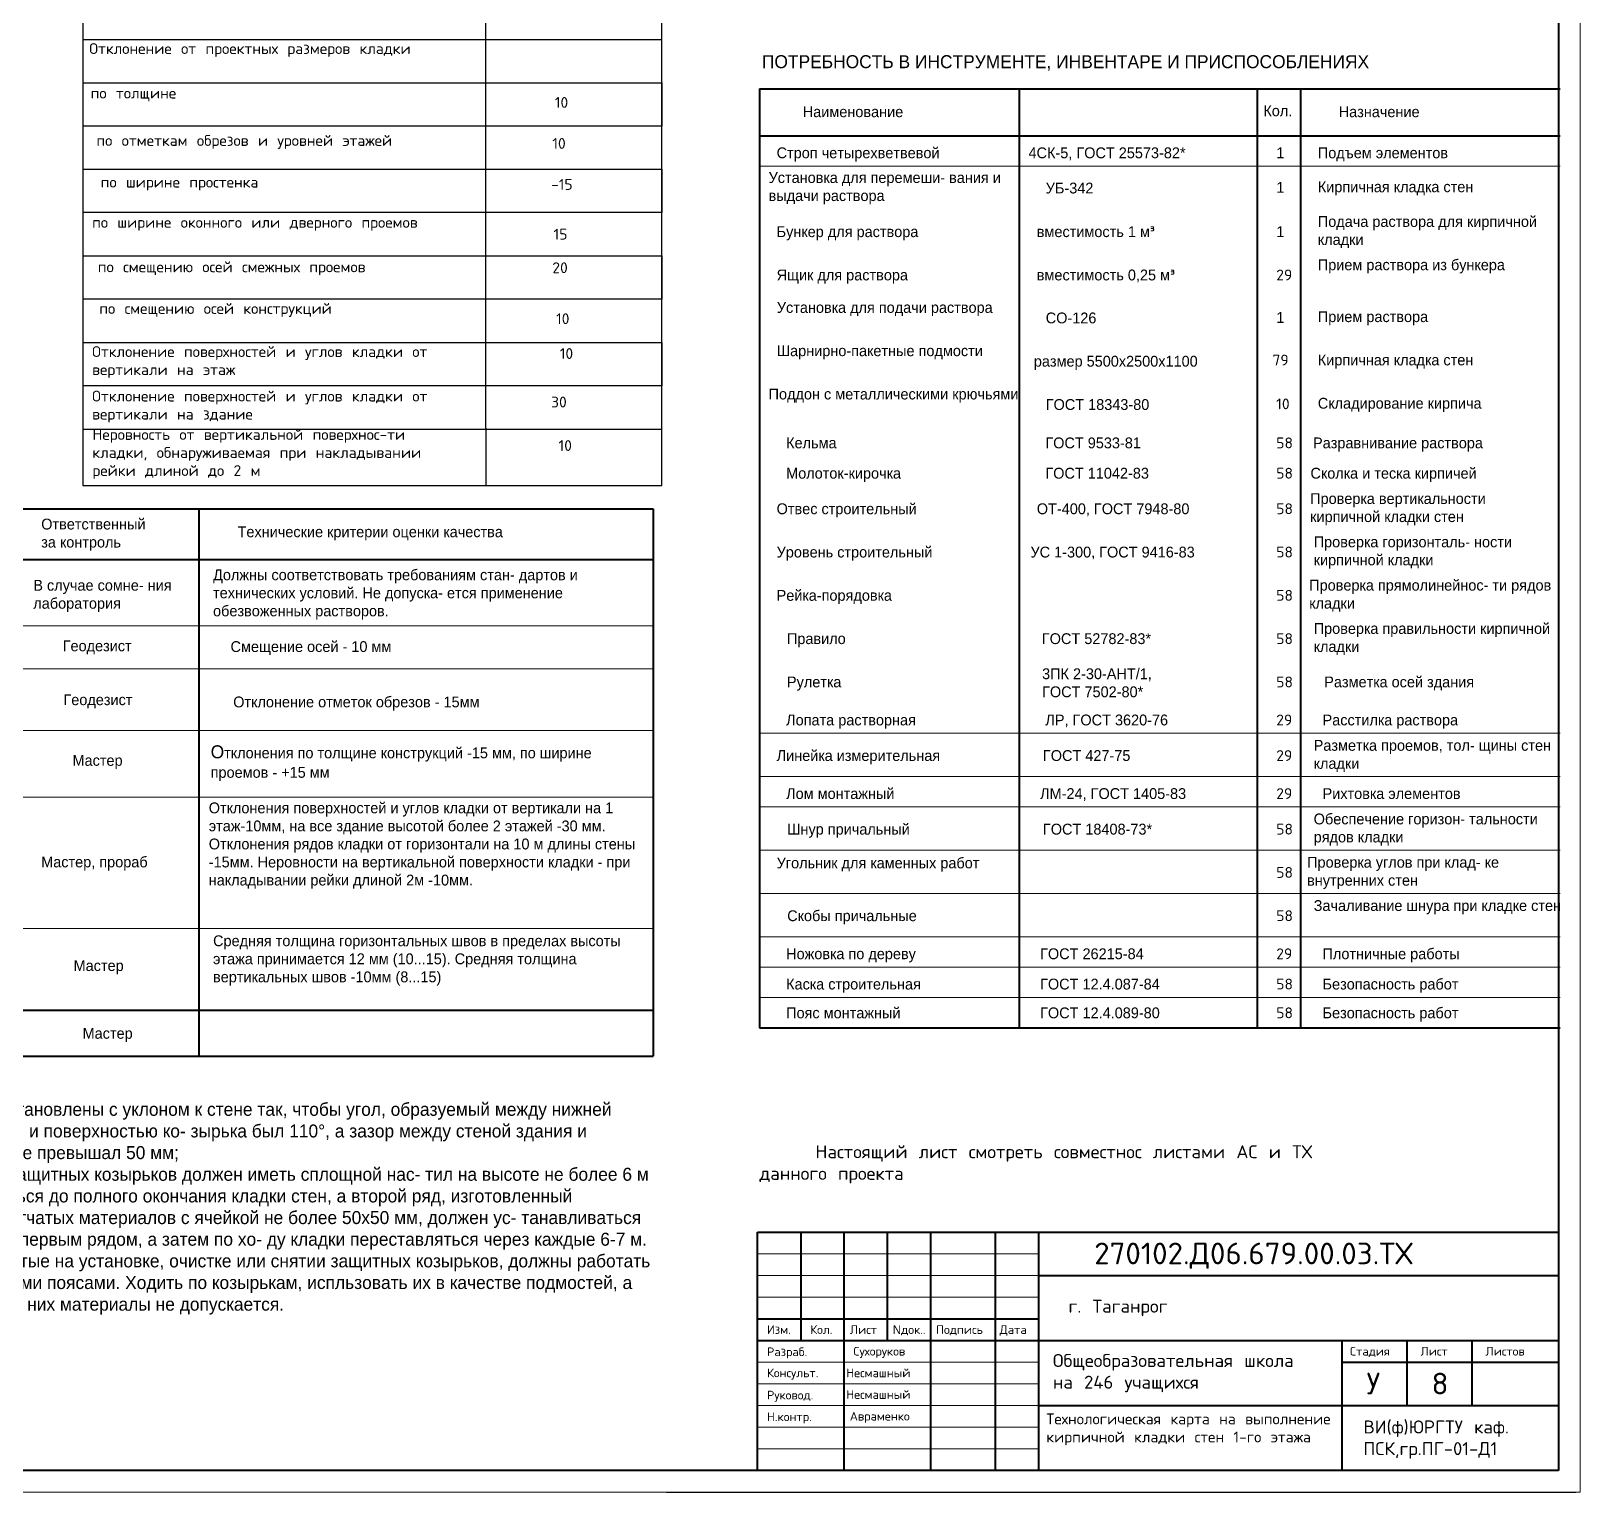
# Model space of a CAD drawing. Header units: millimetres. Extents: x 707 to 5070, y -235 to 1028.
# Drawn here: x 3805.8 to 4163.6, y -232.3 to 105.2 of the extents above; entities that cross this region are included whole.
import ezdxf

# ---------------------------------------------------------------- set-up
doc = ezdxf.new("R2010")
doc.units = ezdxf.units.MM
for name, color, linetype, lineweight in [('Основная', 7, 'Continuous', 40), ('Средняя', 94, 'Continuous', 30), ('Тонкая', 5, 'Continuous', 15)]:
    doc.layers.add(name, color=color, linetype=linetype, lineweight=lineweight)

msp = doc.modelspace()

# ---------------------------------------------------------------- linework, layer by layer
for p, q in [((3910.9141, 13.4926), (3910.9141, 123.2834)), ((3951.558, 13.882), (3951.558, 123.2526)), ((3817.8326, 118.4036), (3817.8326, 13.882)), ((3817.8326, 103.2526), (3951.558, 103.2526)), ((3817.8326, 103.2526), (3817.8326, 13.2526)), ((3817.8326, 103.2526), (3817.8326, 93.2526)), ((3817.8326, 93.2526), (3951.558, 93.2526)), ((3951.558, 93.2526), (3951.558, 83.2526)), ((3951.558, 83.2526), (3817.8326, 83.2526)), ((3817.8326, 83.2526), (3817.8326, 73.2526)), ((3817.8326, 73.2526), (3951.558, 73.2526)), ((3951.558, 73.2526), (3951.558, 63.2526)), ((3951.558, 63.2526), (3817.8326, 63.2526)), ((3817.8326, 63.2526), (3817.8326, 53.2526)), ((3817.8326, 53.2526), (3951.558, 53.2526)), ((3951.558, 53.2526), (3951.558, 43.2526)), ((3951.558, 43.2526), (3817.8326, 43.2526)), ((3817.8326, 43.2526), (3817.8326, 33.2526)), ((3817.8326, 33.2526), (3951.558, 33.2526)), ((3951.558, 33.2526), (3951.558, 23.2526)), ((3951.558, 23.2526), (3817.8326, 23.2526)), ((3817.8326, 13.2526), (3951.558, 13.2526)), ((3817.8326, 13.2526), (3817.8326, 0.2355)), ((3910.9141, 13.4926), (3910.9141, 0.2355)), ((3951.558, 13.2526), (3951.558, 13.882)), ((3951.558, 0.2355), (3951.558, 13.2526)), ((3817.8326, 0.2355), (3951.558, 0.2355)), ((3952.6208, -232.2661), (4162.6208, -232.2661))]:
    msp.add_line(p, q)
at = {"lineweight": -3}
for p, q in [((4158.6208, -172.2661), (4158.6208, -227.2661)), ((4158.6208, -227.2661), (3973.6208, -227.2661))]:
    msp.add_line(p, q, dxfattribs=at)
at = {"layer": 'Основная', "color": 0}
for p, q in [((4158.6208, 356.7339), (4158.6208, -227.2661)), ((3974.0725, 91.8657), (4159.0725, 91.8657)), ((3974.0725, 91.8657), (3974.0725, -125.0125)), ((4034.0725, 91.8657), (4034.0725, -125.0125)), ((4089.0725, 91.8657), (4089.0725, -125.0125)), ((4099.0725, 91.8657), (4099.0725, -125.0125)), ((3974.0725, 80.9875), (4159.0725, 80.9875)), ((3563.5782, -5.177), (3949.5782, -5.177)), ((3844.5782, -5.177), (3844.5782, -131.5726)), ((3949.5782, -5.177), (3949.5782, -131.5726)), ((3563.5782, -16.9058), (3949.5782, -16.9058)), ((3563.5782, -120.9901), (3949.5782, -120.9901)), ((3974.0725, -125.0125), (4159.0725, -125.0125)), ((3563.5782, -131.5726), (3949.5782, -131.5726)), ((3973.6208, -172.2661), (4158.6208, -172.2661)), ((3973.6208, -227.2661), (3973.6208, -172.2661)), ((3983.6208, -172.2661), (3983.6208, -197.2661)), ((3993.6208, -172.2661), (3993.6208, -227.2661)), ((4003.6208, -172.2661), (4003.6208, -197.2661)), ((4013.6208, -172.2661), (4013.6208, -227.2661)), ((4028.6208, -227.2661), (4028.6208, -172.2661)), ((4038.6208, -227.2661), (4038.6208, -172.2661)), ((4038.6208, -182.2661), (4158.6208, -182.2661)), ((3973.6208, -192.2661), (4038.6208, -192.2661)), ((3973.6208, -197.2661), (4158.6208, -197.2661)), ((4108.6208, -197.2661), (4108.6208, -227.2661)), ((4123.6208, -197.2661), (4123.6208, -212.2661)), ((4138.6208, -197.2661), (4138.6208, -212.2661)), ((4108.6208, -202.2661), (4158.6208, -202.2661)), ((4038.6208, -212.2661), (4158.6208, -212.2661)), ((4158.6208, -227.2661), (3342.6208, -227.2661))]:
    msp.add_line(p, q, dxfattribs=at)
at = {"layer": 'Тонкая', "color": 0}
for p, q in [((4163.6208, 361.7339), (4163.6208, -232.2661)), ((3974.0725, 73.9875), (4159.0725, 73.9875)), ((3623.5782, -32.2233), (3949.5782, -32.2233)), ((3623.5782, -42.1392), (3949.5782, -42.1392)), ((3623.5782, -56.3564), (3949.5782, -56.3564)), ((3974.0725, -57.0125), (4159.0725, -57.0125)), ((3974.0725, -67.0125), (4159.0725, -67.0125)), ((3623.5782, -71.7637), (3949.5782, -71.7637)), ((3974.0725, -74.0125), (4159.0725, -74.0125)), ((3974.0725, -84.0125), (4159.0725, -84.0125)), ((3974.0725, -94.0125), (4159.0725, -94.0125)), ((3623.5782, -102.0909), (3949.5782, -102.0909)), ((3974.0725, -104.0125), (4159.0725, -104.0125)), ((3974.0725, -111.0125), (4159.0725, -111.0125)), ((3974.0725, -118.0125), (4159.0725, -118.0125)), ((3973.6208, -177.2661), (4038.6208, -177.2661)), ((3973.6208, -182.2661), (4038.6208, -182.2661)), ((3973.6208, -187.2661), (4038.6208, -187.2661)), ((3973.6208, -202.2661), (4038.6208, -202.2661)), ((3973.6208, -207.2661), (4038.6208, -207.2661)), ((3973.6208, -212.2661), (4038.6208, -212.2661)), ((3973.6208, -217.2661), (4038.6208, -217.2661)), ((3973.6208, -222.2661), (4038.6208, -222.2661)), ((4163.6208, -232.2661), (3322.6208, -232.2661))]:
    msp.add_line(p, q, dxfattribs=at)

# ---------------------------------------------------------------- texts
at = {"attachment_point": 1}
for s, insert, char_height, width in [('{\\Ftxt.shx|c204;Отклонение от проектных размеров кладки}', (3819.291, 102.3867), 2.5, 90.959109), ('{\\Ftxt.shx|c204;по толщине}', (3819.623, 92.1042), 2.5, 89.631244), ('{\\Ftxt.shx|c204;10}', (3926.8345, 89.9487), 2.5, 14.368417), ('{\\Ftxt.shx|c204;по отметкам обрезов и уровней этажей}', (3820.9508, 81.1582), 2.5, 85.979602), ('{\\Ftxt.shx|c204;10}', (3926.2597, 80.4734), 2.5, 8.908409), ('{\\Ftxt.shx|c204;по ширине простенка}', (3821.9468, 71.5391), 2.5, 87.639441), ('{\\Ftxt.shx|c204;-15}', (3925.9724, 70.998), 2.5, 10.919995), ('{\\Ftxt.shx|c204;по ширине оконного или дверного проемов}', (3819.9549, 62.2517), 2.5, 86.975514), ('{\\Ftxt.shx|c204;15}', (3926.5471, 59.5127), 2.5, 14.368417), ('{\\Ftxt.shx|c204;по смещению осей смежных проемов}', (3821.2828, 51.9691), 2.5, 88.635342), ('{\\Ftxt.shx|c204;20}', (3926.2597, 51.7602), 2.5, 14.081042), ('{\\Ftxt.shx|c204;по смещению осей конструкций}', (3821.6148, 42.35), 2.5, 85.979602), ('{\\Ftxt.shx|c204;10}', (3927.1219, 39.9878), 2.5, 12.644206), ('{\\Ftxt.shx|c204;Отклонение поверхностей и углов кладки от вертикали на этаж}', (3819.9549, 32.3992), 2.5, 88.635342), ('{\\Ftxt.shx|c204;10}', (3927.9839, 31.9481), 2.5, 17.242098), ('{\\Ftxt.shx|c204;Отклонение поверхностей и углов кладки от вертикали на здание}', (3819.9549, 22.1166), 2.5, 88.635342), ('{\\Ftxt.shx|c204;30}', (3925.9724, 20.7499), 2.5, 8.333679), ('{\\Ftxt.shx|c204;Неровность от вертикальной поверхнос-ти кладки, обнаруживаемая при накладывании рейки длиной до 2 м}', (3820.0245, 13.2526), 2.5, 93.081447), ('{\\Ftxt.shx|c204;10}', (3927.6966, 10.7003), 2.5, 8.333679), ('{\\Ftxt.shx|c204;     Настоящий лист смотреть совместнос листами АС и ТХ \\Pданного проекта}', (3974.1037, -152.1715), 3, 192.448731)]:
    msp.add_mtext(s, dxfattribs=dict(at, insert=insert, char_height=char_height, width=width))
at = {"layer": 'Средняя', "color": 0, "char_height": 3, "attachment_point": 1}
for s, insert, width in [('ПОТРЕБНОСТЬ В ИНСТРУМЕНТЕ, ИНВЕНТАРЕ И ПРИСПОСОБЛЕНИЯХ', (3974.6714, 99.6116), 184.339611), ('они должны быть установлены с уклоном к стене так, чтобы угол, образуемый между нижней частью стены здания и поверхностью ко- зырька был 110%%D, а зазор между стеной здания и настилом козырька не превышал 50 мм;\\P^I-первый ряд защитных козырьков должен иметь сплощной нас- тил на высоте не более 6 м от земли и сохраняться до полного окончания кладки стен, а второй ряд, изготовленный сплошным или из сетчатых материалов с ячейкой не более 50x50 мм, должен ус- танавливаться на высоте 6-7 м над первым рядом, а затем по хо- ду кладки переставляться через каждые 6-7 м.\\P^IРабочие, занятые на установке, очистке или снятии защитных козырьков, должны работать с предохранительными поясами. Ходить по козырькам, испльзовать их в качестве подмостей, а также складывать на них материалы не допускается.', (3764.5782, -142.3685), 185)]:
    msp.add_mtext(s, dxfattribs=dict(at, insert=insert, width=width))
at = {"layer": 'Тонкая', "color": 0, "attachment_point": 1}
for s, insert, char_height, width in [('Наименование', (3984.097, 87.7947), 2.5, 37.981465), ('Кол.', (4090.4799, 88.0154), 2.5, 12.583429), ('Назначение', (4107.8817, 87.7947), 2.5, 37.981465), ('Строп четырехветвевой', (3978.0609, 78.3065), 2.5, 56.821766), ('4СК-5, ГОСТ 25573-82*', (4036.2389, 78.3065), 2.5, 56.821766), ('1', (4093.4618, 78.3065), 2.5, 4.072253), ('Подъем элементов', (4103.0609, 78.3065), 2.5, 56.821766), ('Установка для перемеши- вания и выдачи раствора', (3976.2046, 72.5914), 2.5, 56.821766), ('УБ-342', (4040.2157, 70.1715), 2.5, 56.821766), ('1', (4093.4618, 70.3216), 2.5, 4.072253), ('Кирпичная кладка стен', (4103.0609, 70.4622), 2.5, 56.821766), ('Подача раствора для кирпичной кладки', (4103.0609, 62.4447), 2.5, 56.821766), ('Бункер для раствора', (3978.0609, 60.0909), 2.5, 56.821766), ('вместимость 1 м{\\fISOCPEUR|b0|i0|c0|p34;³}', (4038.1542, 60.0909), 2.5, 56.821766), ('1', (4093.4618, 60.0909), 2.5, 4.072253), ('Ящик для раствора', (3978.0609, 50.0909), 2.5, 56.821766), ('вместимость 0,25 м{\\fISOCPEUR|b0|i0|c0|p34;³}', (4038.1542, 50.0909), 2.5, 56.821766), ('{\\Ftxt.shx|c204;29}', (4093.4618, 50.0909), 2.5, 4.072253), ('Прием раствора из бункера', (4103.0609, 52.4447), 2.5, 56.821766), ('Установка для подачи раствора', (3978.1111, 42.5914), 2.5, 56.821766), ('СО-126', (4040.2157, 40.1715), 2.5, 56.821766), ('1', (4093.4618, 40.2695), 2.5, 4.072253), ('Прием раствора', (4103.0609, 40.4622), 2.5, 56.821766), ('Шарнирно-пакетные подмости', (3978.1111, 32.5914), 2.5, 56.821766), ('размер 5500x2500x1100', (4037.4666, 30.1715), 2.5, 56.821766), ('{\\Ftxt.shx|c204;79}', (4092.5874, 30.433), 2.5, 4.072253), ('Кирпичная кладка стен', (4103.0609, 30.4622), 2.5, 56.821766), ('Поддон с металлическими крючьями', (3976.2046, 22.5914), 2.5, 56.821766), ('ГОСТ 18343-80', (4040.2157, 20.1715), 2.5, 56.821766), ('{\\Ftxt.shx|c204;10}', (4093.4618, 20.3216), 2.5, 4.072253), ('Складирование кирпича', (4103.0609, 20.4622), 2.5, 56.821766), ('Кельма', (3980.2554, 11.3065), 2.5, 56.821766), ('ГОСТ 9533-81', (4040.1303, 11.3065), 2.5, 56.821766), ('{\\Ftxt.shx|c204;58}', (4093.4618, 11.3065), 2.5, 4.072253), ('Разравнивание раствора', (4101.9581, 11.3065), 2.5, 56.821766), ('Молоток-кирочка', (3980.2554, 4.3065), 2.5, 56.821766), ('ГОСТ 11042-83', (4040.1303, 4.3065), 2.5, 56.821766), ('{\\Ftxt.shx|c204;58}', (4093.4618, 4.3065), 2.5, 4.072253), ('Сколка и теска кирпичей', (4101.366, 4.3065), 2.5, 56.821766), ('Проверка вертикальности кирпичной кладки стен', (4101.2914, -1.5553), 2.5, 56.821766), ('Отвес строительный', (3978.0609, -3.9091), 2.5, 56.821766), ('ОТ-400, ГОСТ 7948-80', (4038.1542, -3.9091), 2.5, 56.821766), ('{\\Ftxt.shx|c204;58}', (4093.4618, -3.9091), 2.5, 4.072253), ('Ответственный\\Pза контроль', (3808.205, -7.4417), 2.5, 39.437763), ('Технические критерии оценки качества', (3853.5567, -9.2271), 2.5, 97.232427), ('Уровень строительный', (3978.0609, -13.9091), 2.5, 56.821766), ('УС 1-300, ГОСТ 9416-83', (4036.6906, -13.9091), 2.5, 56.821766), ('{\\Ftxt.shx|c204;58}', (4093.4618, -13.9091), 2.5, 4.072253), ('Проверка горизонталь- ности кирпичной кладки', (4102.1063, -11.5553), 2.5, 56.821766), ('Должны соответствовать требованиям стан- дартов и технических условий. Не допуска- ется применение обезвоженных растворов.', (3847.8967, -19.1639), 2.5, 101.08237), ('Проверка прямолинейнос- ти рядов кладки', (4101.076, -21.5553), 2.5, 56.821766), ('В случае сомне- ния лаборатория', (3806.3837, -21.5779), 2.5, 36.812694), ('Рейка-порядовка', (3978.0609, -23.9091), 2.5, 56.821766), ('{\\Ftxt.shx|c204;58}', (4093.4618, -23.9091), 2.5, 4.072253), ('Проверка правильности кирпичной кладки', (4102.1063, -31.5553), 2.5, 56.821766), ('Геодезист', (3813.1622, -35.57), 2.5, 36.812694), ('Смещение осей - 10 мм', (3851.9305, -35.738), 2.5, 101.08237), ('Правило', (3980.4466, -33.9091), 2.5, 56.821766), ('ГОСТ 52782-83*', (4039.3237, -33.9091), 2.5, 56.821766), ('{\\Ftxt.shx|c204;58}', (4093.4618, -33.9091), 2.5, 4.072253), ('3ПК 2-30-АНТ/1, \\PГОСТ 7502-80* ', (4039.3763, -42.018), 2.5, 56.821766), ('Рулетка', (3980.4466, -43.9091), 2.5, 56.821766), ('{\\Ftxt.shx|c204;58}', (4093.4618, -43.9091), 2.5, 4.072253), ('Разметка осей здания', (4104.5454, -43.9068), 2.5, 56.821766), ('Геодезист', (3813.3309, -48.0165), 2.5, 36.812694), ('Отклонение отметок обрезов - 15мм', (3852.5511, -48.5255), 2.5, 101.08237), ('Лопата растворная', (3980.2554, -52.6935), 2.5, 56.821766), ('ЛР, ГОСТ 3620-76', (4040.1303, -52.6935), 2.5, 56.821766), ('{\\Ftxt.shx|c204;29}', (4093.4618, -52.6935), 2.5, 4.072253), ('Расстилка раствора', (4104.1544, -52.6935), 2.5, 56.821766), ('О{\\H0.8333x;тклонения по толщине конструкций -15 мм, по ширине проемов - +15 мм}', (3847.3389, -59.7924), 3, 101.08237), ('Линейка измерительная', (3978.0609, -60.9091), 2.5, 56.821766), ('Разметка проемов, тол- щины стен кладки', (4102.1063, -58.5553), 2.5, 56.821766), ('Мастер', (3815.4334, -62.0283), 2.5, 36.812694), ('ГОСТ 427-75', (4039.5693, -60.9091), 2.5, 56.821766), ('{\\Ftxt.shx|c204;29}', (4093.4618, -60.9091), 2.5, 4.072253), ('Лом монтажный', (3980.2554, -69.6935), 2.5, 56.821766), ('ЛМ-24, ГОСТ 1405-83', (4038.9172, -69.6935), 2.5, 56.821766), ('{\\Ftxt.shx|c204;29}', (4093.4618, -69.6935), 2.5, 4.072253), ('Рихтовка элементов', (4104.1544, -69.6935), 2.5, 56.821766), ('Отклонения поверхностей и углов кладки от вертикали на 1 этаж-10мм, на все здание высотой более 2 этажей -30 мм. Отклонения рядов кладки от горизонтали на 10 м длины стены -15мм. Неровности на вертикальной поверхности кладки - при накладывании рейки длиной 2м -10мм.', (3846.9009, -72.9978), 2.5, 101.08237), ('Шнур причальный', (3980.5074, -77.9091), 2.5, 56.821766), ('ГОСТ 18408-73*', (4039.5693, -77.9091), 2.5, 56.821766), ('{\\Ftxt.shx|c204;58}', (4093.4618, -77.9091), 2.5, 4.072253), ('Обеспечение горизон- тальности рядов кладки', (4102.1063, -75.5553), 2.5, 56.821766), ('Мастер, прораб', (3808.1949, -85.4851), 2.5, 35.56513), ('Угольник для каменных работ', (3978.0609, -85.7131), 2.5, 56.821766), ('Проверка углов при клад- ке внутренних стен ', (4100.5876, -85.5553), 2.5, 58.754683), ('{\\Ftxt.shx|c204;58}', (4093.4618, -87.9091), 2.5, 4.072253), ('Зачаливание шнура при кладке стен', (4102.1063, -95.5553), 2.5, 56.821766), ('Скобы причальные', (3980.5074, -97.9091), 2.5, 56.821766), ('{\\Ftxt.shx|c204;58}', (4093.4618, -97.9091), 2.5, 4.072253), ('Средняя толщина горизонтальных швов в пределах высоты этажа принимается 12 мм (10...15). Средняя толщина вертикальных швов -10мм (8...15)', (3847.8967, -103.6915), 2.5, 101.08237), ('Ножовка по дереву', (3980.2554, -106.6935), 2.5, 56.821766), ('ГОСТ 26215-84', (4038.9172, -106.6935), 2.5, 56.821766), ('{\\Ftxt.shx|c204;29}', (4093.4618, -106.6935), 2.5, 4.072253), ('Плотничные работы', (4104.1544, -106.6935), 2.5, 56.821766), ('Мастер', (3815.6847, -109.4225), 2.5, 36.812694), ('Каска строительная', (3980.2554, -113.6935), 2.5, 56.821766), ('ГОСТ 12.4.087-84', (4038.9172, -113.6935), 2.5, 56.821766), ('{\\Ftxt.shx|c204;58}', (4093.4618, -113.6935), 2.5, 4.072253), ('Безопасность работ', (4104.1544, -113.6935), 2.5, 56.821766), ('Пояс монтажный', (3980.2554, -120.3387), 2.5, 56.821766), ('ГОСТ 12.4.089-80', (4038.9172, -120.3387), 2.5, 56.821766), ('{\\Ftxt.shx|c204;58}', (4093.4618, -120.3387), 2.5, 4.072253), ('Безопасность работ', (4104.1544, -120.3387), 2.5, 56.821766), ('Мастер', (3817.7633, -125.0701), 2.5, 36.812694), ('{\\Ftxt.shx|c204;270102.Д06.679.00.03.ТХ}', (4051.4084, -174.6683), 5, 97.770833), ('{\\Ftxt.shx|c204;г. Таганрог}', (4045.4709, -187.8441), 3, 67.566837), ('{\\Ftxt.shx|c204;Изм.}', (3975.8143, -193.7543), 2, 8.813725), ('{\\Ftxt.shx|c204;Кол.}', (3985.8143, -193.7543), 2, 8.813725), ('{\\Ftxt.shx|c204;Лист}', (3995.0023, -193.7543), 2, 12.44697), ('N{\\Ftxt.shx|c204;док..}', (4004.8798, -193.7543), 2, 11.964912), ('{\\Ftxt.shx|c204;Подпись}', (4014.8798, -193.7543), 2, 14.120229), ('{\\Ftxt.shx|c204;Дата}', (4029.5683, -193.7543), 2, 8.813725), ('{\\Ftxt.shx|c204;Разраб.}', (3975.8143, -198.8799), 2, 20.486275), ('{\\Ftxt.shx|c204;Сухоруков}', (3995.8143, -198.7543), 2, 13.666667), ('{\\Ftxt.shx|c204;Стадия}', (4110.4949, -198.7543), 2, 12.44697), ('{\\Ftxt.shx|c204;Лист}', (4126.7868, -198.7543), 2, 12.44697), ('{\\Ftxt.shx|c204;Листов}', (4141.7868, -198.7543), 2, 12.44697), ('{\\Ftxt.shx|c204;Консульт.}', (3975.8143, -203.7543), 2, 17.095238), ('{\\Ftxt.shx|c204;Несмашный}', (3994.1325, -203.7543), 2, 20.666667), ('{\\Ftxt.shx|c204;Общеобразовательная школа на 246 учащихся}', (4041.8716, -200.3951), 3, 67.575292), ('{\\Ftxt.shx|c204;У}', (4114.318, -204.7115), 5, 5.621406), ('{\\Ftxt.shx|c204;8}', (4129.318, -204.7115), 5, 5.621406), ('{\\Ftxt.shx|c204;Руковод.}', (3975.8143, -208.8799), 2, 20.486275), ('{\\Ftxt.shx|c204;Несмашный}', (3994.1325, -208.7543), 2, 20.666667), ('{\\Ftxt.shx|c204;Н.контр.}', (3975.8143, -213.8799), 2, 20.486275), ('{\\Ftxt.shx|c204;Авраменко}', (3994.9653, -213.7543), 2, 16.368627), ('{\\Ftxt.shx|c204;Технологическая карта на выполнение кирпичной кладки стен 1-го этажа}', (4040.3629, -214.1299), 2.5, 73), ('{\\Ftxt.shx|c204;ВИ(ф)ЮРГТУ каф. ПСК,гр.ПГ-01-Д1}', (4113.592, -215.7425), 3, 47.658206)]:
    msp.add_mtext(s, dxfattribs=dict(at, insert=insert, char_height=char_height, width=width))

doc.saveas('drawing.dxf')
